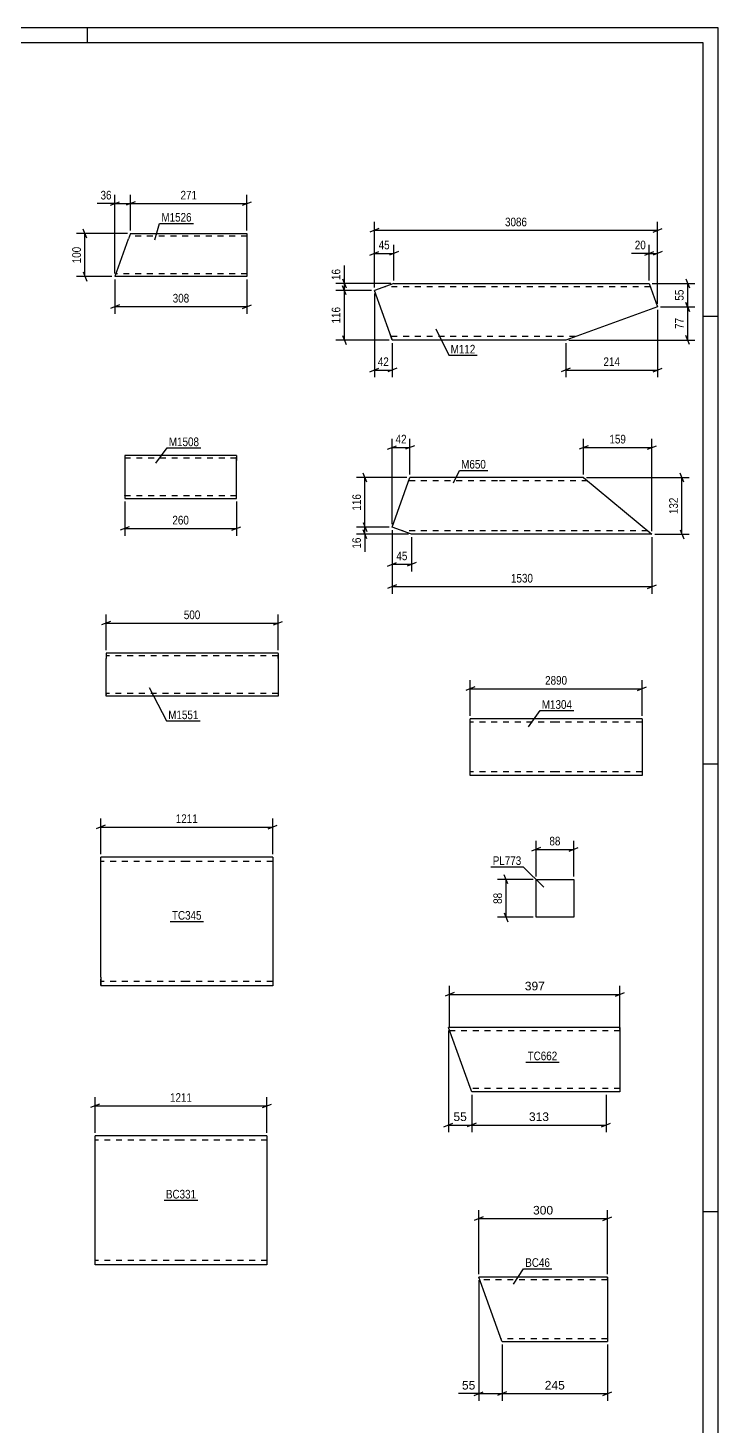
# Model space of a CAD drawing. Header units: millimetres. Extents: x 0 to 1189, y 0 to 841.
# Drawn here: x 959.2 to 1189, y 375.7 to 841 of the extents above; entities that cross this region are included whole.
import ezdxf

# ---------------------------------------------------------------- set-up
doc = ezdxf.new("R2010")
doc.units = ezdxf.units.MM
doc.linetypes.add('DXK_LINE_DOT2', pattern=[3.9198, 1.9599, -1.9599])
doc.styles.add('Arial', font='ARIAL.TTF', dxfattribs={"height": 0.2})
doc.styles.add('Arial Narrow', font='ARIALN.TTF', dxfattribs={"height": 0.2})

# ---------------------------------------------------------------- blocks, each defined once
blk = doc.blocks.new('Unknown-284935191-1134')
at = {"color": 5, "linetype": 'Continuous'}
for p, q in [((1189, 841), (0, 841)), ((979, 836), (979, 841)), ((1189, 0), (1189, 841)), ((1184, 836), (5, 836)), ((1184, 5), (1184, 836)), ((1189, 745), (1184, 745)), ((1189, 596), (1184, 596)), ((1189, 447), (1184, 447))]:
    blk.add_line(p, q, dxfattribs=at)
blk = doc.blocks.new('Part-284935191-18342 - 18341')
at = {"color": 2, "linetype": 'Continuous'}
for p, q in [((1156.34, 508.33), (1099.19, 508.33)), ((1106.48, 488.31), (1099.19, 508.33)), ((1156.34, 508.33), (1156.34, 486.9)), ((1106.99, 486.9), (1106.48, 488.31)), ((1156.34, 486.9), (1106.99, 486.9))]:
    blk.add_line(p, q, dxfattribs=at)
at = {"color": 7, "linetype": 'DXK_LINE_DOT2'}
for p, q in [((1156.34, 507.66), (1156.34, 508.33)), ((1156.34, 507.19), (1099.61, 507.19)), ((1156.34, 488.04), (1106.58, 488.04))]:
    blk.add_line(p, q, dxfattribs=at)
blk = doc.blocks.new('Part-284935191-18413 - 18412')
at = {"color": 2, "linetype": 'Continuous'}
for p, q in [((1117.04, 403.95), (1109.28, 425.25)), ((1152.14, 425.25), (1109.28, 425.25)), ((1152.14, 425.25), (1152.14, 425.12)), ((1152.14, 425.12), (1152.14, 403.82)), ((1117.08, 403.82), (1117.04, 403.95)), ((1117.08, 403.82), (1152.14, 403.82))]:
    blk.add_line(p, q, dxfattribs=at)
at = {"color": 7, "linetype": 'DXK_LINE_DOT2'}
for p, q in [((1152.14, 424.39), (1109.6, 424.39)), ((1152.14, 424.75), (1152.14, 425.25)), ((1152.14, 404.68), (1116.77, 404.68))]:
    blk.add_line(p, q, dxfattribs=at)
blk = doc.blocks.new('Part-284935191-15373 - 15372')
at = {"color": 2, "linetype": 'Continuous'}
for p, q in [((1012.01, 565.05), (983.43, 565.05)), ((983.43, 525.05), (983.43, 565.05)), ((1040.68, 565.05), (1012.11, 565.05)), ((1040.68, 565.05), (1040.68, 522.19)), ((983.43, 525.05), (983.43, 522.19)), ((1012.01, 522.19), (983.43, 522.19)), ((1040.68, 522.19), (1012.11, 522.19))]:
    blk.add_line(p, q, dxfattribs=at)
at = {"color": 7, "linetype": 'DXK_LINE_DOT2'}
for p, q in [((1012.01, 563.62), (983.43, 563.62)), ((1040.68, 563.62), (1012.11, 563.62)), ((983.43, 522.41), (983.43, 525.05)), ((983.43, 523.62), (983.43, 523.73)), ((1012.01, 523.62), (983.43, 523.62)), ((1040.68, 523.62), (1012.11, 523.62)), ((1040.68, 523.62), (1040.68, 523.73))]:
    blk.add_line(p, q, dxfattribs=at)
blk = doc.blocks.new('Part-284935191-15380 - 15379')
at = {"color": 2, "linetype": 'Continuous'}
for p, q in [((1010.08, 472.25), (981.51, 472.25)), ((981.51, 432.25), (981.51, 472.25)), ((1038.75, 472.25), (1010.18, 472.25)), ((1038.75, 472.25), (1038.75, 429.39)), ((981.51, 429.39), (981.51, 432.25)), ((1010.08, 429.39), (981.51, 429.39)), ((1038.75, 429.39), (1010.18, 429.39))]:
    blk.add_line(p, q, dxfattribs=at)
at = {"color": 7, "linetype": 'DXK_LINE_DOT2'}
for p, q in [((1010.08, 470.82), (981.51, 470.82)), ((1038.75, 470.82), (1010.18, 470.82)), ((981.51, 429.61), (981.51, 432.25)), ((981.51, 430.82), (981.51, 430.93)), ((1010.08, 430.82), (981.51, 430.82)), ((1038.75, 430.82), (1010.18, 430.82)), ((1038.75, 430.82), (1038.75, 430.93))]:
    blk.add_line(p, q, dxfattribs=at)
blk = doc.blocks.new('Part-284935191-15387 - 15386')
at = {"color": 2, "linetype": 'Continuous'}
for p, q in [((1081.03, 755.99), (1074.54, 753.65)), ((1081.03, 755.99), (1109.61, 755.99)), ((1109.71, 755.99), (1166.06, 755.99)), ((1166.06, 755.99), (1168.88, 748.17)), ((1079.67, 739.42), (1074.54, 753.65)), ((1168.88, 748.17), (1138.28, 737.14)), ((1080.5, 737.14), (1079.67, 739.42)), ((1109.61, 737.14), (1080.5, 737.14)), ((1138.28, 737.14), (1109.71, 737.14))]:
    blk.add_line(p, q, dxfattribs=at)
at = {"color": 7, "linetype": 'DXK_LINE_DOT2'}
for p, q in [((1109.61, 754.85), (1077.86, 754.85)), ((1166.47, 754.85), (1109.71, 754.85)), ((1080.43, 737.31), (1079.67, 739.42)), ((1109.61, 738.28), (1080.08, 738.28)), ((1141.45, 738.28), (1109.71, 738.28))]:
    blk.add_line(p, q, dxfattribs=at)
blk = doc.blocks.new('Part-284935191-15394 - 15393')
at = {"color": 2, "linetype": 'Continuous'}
for p, q in [((1080.45, 674.86), (1086.4, 691.37)), ((1115.52, 691.37), (1086.4, 691.37)), ((1144.19, 691.37), (1115.62, 691.37)), ((1144.19, 691.37), (1166.95, 672.51)), ((1086.95, 672.51), (1080.45, 674.86)), ((1115.52, 672.51), (1086.95, 672.51)), ((1166.95, 672.51), (1115.62, 672.51))]:
    blk.add_line(p, q, dxfattribs=at)
at = {"color": 7, "linetype": 'DXK_LINE_DOT2'}
for p, q in [((1115.52, 690.23), (1085.99, 690.23)), ((1145.57, 690.23), (1115.62, 690.23)), ((1115.52, 673.66), (1083.78, 673.66)), ((1165.57, 673.66), (1115.62, 673.66)), ((1165.16, 673.99), (1165.24, 673.93)), ((1165.46, 673.74), (1165.57, 673.66))]:
    blk.add_line(p, q, dxfattribs=at)
blk = doc.blocks.new('Part-284935191-15401 - 15400')
at = {"color": 2, "linetype": 'Continuous'}
for p, q in [((1135.02, 611.09), (1106.45, 611.09)), ((1106.45, 594.52), (1106.45, 611.09)), ((1163.69, 611.09), (1135.12, 611.09)), ((1163.69, 611.09), (1163.69, 592.23)), ((1106.45, 592.23), (1106.45, 594.52)), ((1135.02, 592.23), (1106.45, 592.23)), ((1163.69, 592.23), (1135.12, 592.23))]:
    blk.add_line(p, q, dxfattribs=at)
at = {"color": 7, "linetype": 'DXK_LINE_DOT2'}
for p, q in [((1135.02, 609.95), (1106.45, 609.95)), ((1163.69, 609.95), (1135.12, 609.95)), ((1106.45, 592.41), (1106.45, 594.52)), ((1106.45, 593.37), (1106.45, 593.46)), ((1135.02, 593.37), (1106.45, 593.37)), ((1163.69, 593.37), (1135.12, 593.37)), ((1163.69, 593.37), (1163.69, 593.46))]:
    blk.add_line(p, q, dxfattribs=at)
blk = doc.blocks.new('Part-284935191-15593 - 15592')
at = {"color": 2, "linetype": 'Continuous'}
for p, q in [((1128.39, 545.02), (1128.39, 557.59)), ((1128.39, 557.59), (1140.96, 557.59)), ((1140.96, 557.59), (1140.96, 545.02)), ((1140.96, 545.02), (1128.39, 545.02))]:
    blk.add_line(p, q, dxfattribs=at)
blk = doc.blocks.new('Part-284935191-15608 - 15607')
at = {"color": 2, "linetype": 'Continuous'}
for p, q in [((993.33, 772.57), (992.7, 770.85)), ((993.33, 772.57), (1032.11, 772.57)), ((1032.11, 772.57), (1032.11, 758.28)), ((988.17, 758.41), (992.7, 770.85)), ((988.13, 758.28), (988.17, 758.41)), ((1032.11, 758.28), (988.13, 758.28))]:
    blk.add_line(p, q, dxfattribs=at)
at = {"color": 7, "linetype": 'DXK_LINE_DOT2'}
for p, q in [((1032.11, 772.44), (1032.11, 772.57)), ((1032.11, 771.71), (993.01, 771.71)), ((988.44, 759.14), (988.46, 759.2)), ((1032.11, 759.14), (988.44, 759.14)), ((1032.11, 759.14), (1032.11, 759.2))]:
    blk.add_line(p, q, dxfattribs=at)
blk = doc.blocks.new('Part-284935191-15616 - 15615')
at = {"color": 2, "linetype": 'Continuous'}
for p, q in [((1028.6, 698.7), (991.42, 698.7)), ((991.42, 698.7), (991.42, 684.55)), ((1028.6, 698.7), (1028.6, 698.57)), ((1028.6, 698.57), (1028.6, 696.99)), ((1028.6, 686.13), (1028.6, 696.99)), ((991.42, 684.55), (991.42, 684.41)), ((991.42, 684.41), (1028.6, 684.41)), ((1028.6, 684.41), (1028.6, 686.13))]:
    blk.add_line(p, q, dxfattribs=at)
at = {"color": 7, "linetype": 'DXK_LINE_DOT2'}
for p, q in [((1028.6, 696.99), (1028.6, 698.2)), ((1028.6, 697.84), (991.42, 697.84)), ((991.42, 685.27), (991.42, 685.34)), ((1028.6, 685.27), (991.42, 685.27)), ((1028.6, 685.34), (1028.6, 685.8)), ((1028.6, 685.27), (1028.6, 685.34))]:
    blk.add_line(p, q, dxfattribs=at)
blk = doc.blocks.new('Part-284935191-15623 - 15622')
at = {"color": 2, "linetype": 'Continuous'}
for p, q in [((985.2, 632.9), (985.2, 631.18)), ((1013.77, 632.9), (985.2, 632.9)), ((1042.44, 632.9), (1013.87, 632.9)), ((1042.44, 632.77), (1042.44, 632.9)), ((985.2, 619.67), (985.2, 631.18)), ((1042.44, 632.77), (1042.44, 631.18)), ((1042.44, 631.18), (1042.44, 618.61)), ((985.2, 618.74), (985.2, 619.67)), ((985.2, 618.61), (985.2, 618.74)), ((1013.77, 618.61), (985.2, 618.61)), ((1042.44, 618.61), (1013.87, 618.61))]:
    blk.add_line(p, q, dxfattribs=at)
at = {"color": 7, "linetype": 'DXK_LINE_DOT2'}
for p, q in [((1013.77, 632.04), (985.2, 632.04)), ((1042.44, 632.04), (1013.87, 632.04)), ((1042.44, 631.18), (1042.44, 632.4)), ((985.2, 619.67), (985.2, 619.11)), ((985.2, 619.47), (985.2, 619.53)), ((1013.77, 619.47), (985.2, 619.47)), ((1042.44, 619.47), (1013.87, 619.47)), ((1042.44, 619.47), (1042.44, 619.53))]:
    blk.add_line(p, q, dxfattribs=at)
blk = doc.blocks.new('StraightDimension-284935191-18355 - 18341')
at = {"color": 7, "linetype": 'Continuous'}
for p, q in [((1106.99, 485.9), (1106.99, 473.45)), ((1151.72, 485.9), (1151.72, 473.45)), ((1108.49, 476.45), (1105.49, 475.25)), ((1106.99, 475.85), (1151.72, 475.85)), ((1150.22, 475.25), (1153.22, 476.45))]:
    blk.add_line(p, q, dxfattribs=at)
at = {"color": 0}
blk.add_wipeout([(1133.29, 476.6), (1133.29, 480.8), (1125.42, 480.8), (1125.42, 476.6)], dxfattribs=at)
at = {"color": 3, "style": 'Arial'}
blk.add_text('313', height=2.865, dxfattribs=at).set_placement((1126.02, 477.2))
blk = doc.blocks.new('StraightDimension-284935191-18383 - 18341')
at = {"color": 7, "linetype": 'Continuous'}
for p, q in [((1099.61, 508.19), (1099.61, 522.2)), ((1156.34, 508.19), (1156.34, 522.2)), ((1101.11, 519.95), (1098.11, 518.75)), ((1099.61, 519.35), (1156.34, 519.35)), ((1154.84, 518.75), (1157.84, 519.95))]:
    blk.add_line(p, q, dxfattribs=at)
at = {"color": 0}
blk.add_wipeout([(1131.91, 520.1), (1131.91, 524.3), (1124.04, 524.3), (1124.04, 520.1)], dxfattribs=at)
at = {"color": 3, "style": 'Arial'}
blk.add_text('397', height=2.865, dxfattribs=at).set_placement((1124.64, 520.7))
blk = doc.blocks.new('StraightDimension-284935191-18356 - 18341')
at = {"color": 7, "linetype": 'Continuous'}
for p, q in [((1099.19, 507.33), (1099.19, 473.45)), ((1106.99, 485.9), (1106.99, 473.45)), ((1097.69, 475.25), (1100.69, 476.45)), ((1099.19, 475.85), (1106.99, 475.85)), ((1108.49, 476.45), (1105.49, 475.25))]:
    blk.add_line(p, q, dxfattribs=at)
at = {"color": 0}
blk.add_wipeout([(1105.92, 476.6), (1105.92, 480.8), (1100.27, 480.8), (1100.27, 476.6)], dxfattribs=at)
at = {"color": 3, "style": 'Arial'}
blk.add_text('55', height=2.865, dxfattribs=at).set_placement((1100.87, 477.2))
blk = doc.blocks.new('StraightDimension-284935191-18435 - 18412')
at = {"color": 7, "linetype": 'Continuous'}
for p, q in [((1117.08, 402.82), (1117.08, 384.09)), ((1152.14, 402.82), (1152.14, 384.09)), ((1118.58, 387.09), (1115.58, 385.89)), ((1117.08, 386.49), (1152.14, 386.49)), ((1150.64, 385.89), (1153.64, 387.09))]:
    blk.add_line(p, q, dxfattribs=at)
at = {"color": 0}
blk.add_wipeout([(1138.55, 387.24), (1138.55, 391.44), (1130.68, 391.44), (1130.68, 387.24)], dxfattribs=at)
at = {"color": 3, "style": 'Arial'}
blk.add_text('245', height=2.865, dxfattribs=at).set_placement((1131.28, 387.84))
blk = doc.blocks.new('StraightDimension-284935191-18424 - 18412')
at = {"color": 7, "linetype": 'Continuous'}
for p, q in [((1109.28, 426.25), (1109.28, 447.58)), ((1152.14, 426.25), (1152.14, 447.58)), ((1110.78, 445.33), (1107.78, 444.13)), ((1109.28, 444.73), (1152.14, 444.73)), ((1150.64, 444.13), (1153.64, 445.33))]:
    blk.add_line(p, q, dxfattribs=at)
at = {"color": 0}
blk.add_wipeout([(1134.65, 445.48), (1134.65, 449.68), (1126.78, 449.68), (1126.78, 445.48)], dxfattribs=at)
at = {"color": 3, "style": 'Arial'}
blk.add_text('300', height=2.865, dxfattribs=at).set_placement((1127.38, 446.08))
blk = doc.blocks.new('StraightDimension-284935191-18436 - 18412')
at = {"color": 7, "linetype": 'Continuous'}
for p, q in [((1109.28, 424.25), (1109.28, 384.09)), ((1117.08, 402.82), (1117.08, 384.09)), ((1107.78, 385.89), (1110.78, 387.09)), ((1109.28, 386.49), (1117.08, 386.49)), ((1118.58, 387.09), (1115.58, 385.89))]:
    blk.add_line(p, q, dxfattribs=at)
at = {"color": 0}
blk.add_wipeout([(1108.76, 387.24), (1108.76, 391.44), (1103.11, 391.44), (1103.11, 387.24)], dxfattribs=at)
at = {"color": 7, "linetype": 'Continuous'}
blk.add_line((1109.28, 386.49), (1102.59, 386.49), dxfattribs=at)
blk.add_line((1109.28, 386.49), (1102.59, 386.49), dxfattribs=at)
at = {"color": 3, "style": 'Arial'}
blk.add_text('55', height=2.865, dxfattribs=at).set_placement((1103.71, 387.84))
blk = doc.blocks.new('StraightDimension-284935191-15703 - 15372')
at = {"color": 7, "linetype": 'Continuous'}
for p, q in [((983.43, 566.05), (983.43, 577.9)), ((1040.68, 566.05), (1040.68, 577.9)), ((984.93, 575.65), (981.93, 574.45)), ((983.43, 575.05), (1040.68, 575.05)), ((1039.18, 574.45), (1042.18, 575.65))]:
    blk.add_line(p, q, dxfattribs=at)
at = {"color": 0}
blk.add_wipeout([(1016.31, 575.8), (1016.31, 580), (1007.8, 580), (1007.8, 575.8)], dxfattribs=at)
at = {"color": 3, "style": 'Arial Narrow'}
blk.add_text('1211', height=2.863, dxfattribs=at).set_placement((1008.4, 576.4))
blk = doc.blocks.new('StraightDimension-284935191-15707 - 15379')
at = {"color": 7, "linetype": 'Continuous'}
for p, q in [((981.51, 473.25), (981.51, 485.1)), ((1038.75, 473.25), (1038.75, 485.1)), ((983.01, 482.85), (980.01, 481.65)), ((981.51, 482.25), (1038.75, 482.25)), ((1037.25, 481.65), (1040.25, 482.85))]:
    blk.add_line(p, q, dxfattribs=at)
at = {"color": 0}
blk.add_wipeout([(1014.39, 483), (1014.39, 487.2), (1005.88, 487.2), (1005.88, 483)], dxfattribs=at)
at = {"color": 3, "style": 'Arial Narrow'}
blk.add_text('1211', height=2.863, dxfattribs=at).set_placement((1006.48, 483.6))
blk = doc.blocks.new('StraightDimension-284935191-15736 - 15386')
at = {"color": 7, "linetype": 'Continuous'}
for p, q in [((1178.28, 749.67), (1179.48, 746.67)), ((1169.88, 748.17), (1181.28, 748.17)), ((1178.88, 737.14), (1178.88, 748.17)), ((1139.28, 737.14), (1181.28, 737.14)), ((1179.48, 735.64), (1178.28, 738.64))]:
    blk.add_line(p, q, dxfattribs=at)
at = {"color": 0}
blk.add_wipeout([(1178.13, 745.08), (1173.93, 745.08), (1173.93, 740.22), (1178.13, 740.22)], dxfattribs=at)
at = {"color": 3, "style": 'Arial Narrow'}
blk.add_text('77', height=2.863, rotation=90.0002, dxfattribs=at).set_placement((1177.53, 740.82))
blk = doc.blocks.new('StraightDimension-284935191-15735 - 15386')
at = {"color": 7, "linetype": 'Continuous'}
for p, q in [((1167.06, 755.99), (1181.28, 755.99)), ((1178.28, 757.49), (1179.48, 754.49)), ((1178.88, 748.17), (1178.88, 755.99)), ((1179.48, 746.67), (1178.28, 749.67)), ((1169.88, 748.17), (1181.28, 748.17))]:
    blk.add_line(p, q, dxfattribs=at)
at = {"color": 0}
blk.add_wipeout([(1178.13, 754.51), (1173.93, 754.51), (1173.93, 749.65), (1178.13, 749.65)], dxfattribs=at)
at = {"color": 3, "style": 'Arial Narrow'}
blk.add_text('55', height=2.863, rotation=90.0002, dxfattribs=at).set_placement((1177.53, 750.25))
blk = doc.blocks.new('StraightDimension-284935191-15719 - 15386')
at = {"color": 7, "linetype": 'Continuous'}
for p, q in [((1166.06, 756.99), (1166.06, 768.84)), ((1168.88, 749.17), (1168.88, 768.84)), ((1164.56, 765.39), (1167.56, 766.59)), ((1166.06, 765.99), (1168.88, 765.99)), ((1170.38, 766.59), (1167.38, 765.39))]:
    blk.add_line(p, q, dxfattribs=at)
at = {"color": 0}
blk.add_wipeout([(1165.53, 766.74), (1165.53, 770.94), (1160.68, 770.94), (1160.68, 766.74)], dxfattribs=at)
at = {"color": 7, "linetype": 'Continuous'}
blk.add_line((1166.06, 765.99), (1160.15, 765.99), dxfattribs=at)
blk.add_line((1166.06, 765.99), (1160.15, 765.99), dxfattribs=at)
at = {"color": 3, "style": 'Arial Narrow'}
blk.add_text('20', height=2.863, dxfattribs=at).set_placement((1161.28, 767.34))
blk = doc.blocks.new('StraightDimension-284935191-15711 - 15386')
at = {"color": 7, "linetype": 'Continuous'}
for p, q in [((1168.88, 747.17), (1168.88, 724.74)), ((1138.28, 736.14), (1138.28, 724.74)), ((1139.78, 727.74), (1136.78, 726.54)), ((1138.28, 727.14), (1168.88, 727.14)), ((1167.38, 726.54), (1170.38, 727.74))]:
    blk.add_line(p, q, dxfattribs=at)
at = {"color": 0}
blk.add_wipeout([(1156.92, 727.89), (1156.92, 732.09), (1150.24, 732.09), (1150.24, 727.89)], dxfattribs=at)
at = {"color": 3, "style": 'Arial Narrow'}
blk.add_text('214', height=2.863, dxfattribs=at).set_placement((1150.84, 728.49))
blk = doc.blocks.new('StraightDimension-284935191-15723 - 15386')
at = {"color": 7, "linetype": 'Continuous'}
for p, q in [((1074.54, 754.65), (1074.54, 768.84)), ((1081.03, 756.99), (1081.03, 768.84)), ((1073.04, 765.39), (1076.04, 766.59)), ((1074.54, 765.99), (1081.03, 765.99)), ((1082.53, 766.59), (1079.53, 765.39))]:
    blk.add_line(p, q, dxfattribs=at)
at = {"color": 0}
blk.add_wipeout([(1080.22, 766.74), (1080.22, 770.94), (1075.36, 770.94), (1075.36, 766.74)], dxfattribs=at)
at = {"color": 3, "style": 'Arial Narrow'}
blk.add_text('45', height=2.863, dxfattribs=at).set_placement((1075.96, 767.34))
blk = doc.blocks.new('StraightDimension-284935191-15715 - 15386')
at = {"color": 7, "linetype": 'Continuous'}
for p, q in [((1074.54, 752.65), (1074.54, 724.74)), ((1080.5, 736.14), (1080.5, 724.74)), ((1073.04, 726.54), (1076.04, 727.74)), ((1074.54, 727.14), (1080.5, 727.14)), ((1082, 727.74), (1079, 726.54))]:
    blk.add_line(p, q, dxfattribs=at)
at = {"color": 0}
blk.add_wipeout([(1079.95, 727.89), (1079.95, 732.09), (1075.09, 732.09), (1075.09, 727.89)], dxfattribs=at)
at = {"color": 3, "style": 'Arial Narrow'}
blk.add_text('42', height=2.863, dxfattribs=at).set_placement((1075.69, 728.49))
blk = doc.blocks.new('StraightDimension-284935191-15743 - 15386')
at = {"color": 7, "linetype": 'Continuous'}
for p, q in [((1076.04, 774.25), (1073.04, 773.05)), ((1074.54, 754.65), (1074.54, 776.5)), ((1074.54, 773.65), (1168.88, 773.65)), ((1167.38, 773.05), (1170.38, 774.25)), ((1168.88, 749.17), (1168.88, 776.5))]:
    blk.add_line(p, q, dxfattribs=at)
at = {"color": 0}
blk.add_wipeout([(1125.97, 774.4), (1125.97, 778.6), (1117.45, 778.6), (1117.45, 774.4)], dxfattribs=at)
at = {"color": 3, "style": 'Arial Narrow'}
blk.add_text('3086', height=2.863, dxfattribs=at).set_placement((1118.05, 775))
blk = doc.blocks.new('StraightDimension-284935191-18211 - 15386')
at = {"color": 7, "linetype": 'Continuous'}
for p, q in [((1080.03, 755.99), (1061.69, 755.99)), ((1063.94, 757.49), (1065.14, 754.49)), ((1065.14, 752.15), (1063.94, 755.15)), ((1064.54, 753.65), (1064.54, 755.99)), ((1073.54, 753.65), (1061.69, 753.65))]:
    blk.add_line(p, q, dxfattribs=at)
at = {"color": 0}
blk.add_wipeout([(1063.79, 761.37), (1059.59, 761.37), (1059.59, 756.52), (1063.79, 756.52)], dxfattribs=at)
at = {"color": 7, "linetype": 'Continuous'}
blk.add_line((1064.54, 755.99), (1064.54, 761.9), dxfattribs=at)
blk.add_line((1064.54, 755.99), (1064.54, 761.9), dxfattribs=at)
at = {"color": 3, "style": 'Arial Narrow'}
blk.add_text('16', height=2.863, rotation=90.0002, dxfattribs=at).set_placement((1063.19, 757.12))
blk = doc.blocks.new('StraightDimension-284935191-18212 - 15386')
at = {"color": 7, "linetype": 'Continuous'}
for p, q in [((1065.14, 752.15), (1063.94, 755.15)), ((1073.54, 753.65), (1061.69, 753.65)), ((1064.54, 737.14), (1064.54, 753.65)), ((1079.5, 737.14), (1061.69, 737.14)), ((1063.94, 738.64), (1065.14, 735.64))]:
    blk.add_line(p, q, dxfattribs=at)
at = {"color": 0}
blk.add_wipeout([(1063.79, 748.74), (1059.59, 748.74), (1059.59, 742.05), (1063.79, 742.05)], dxfattribs=at)
at = {"color": 3, "style": 'Arial Narrow'}
blk.add_text('116', height=2.863, rotation=90.0002, dxfattribs=at).set_placement((1063.19, 742.65))
blk = doc.blocks.new('StraightDimension-284935191-15755 - 15393')
at = {"color": 7, "linetype": 'Continuous'}
for p, q in [((1080.45, 673.86), (1080.45, 660.11)), ((1086.95, 671.51), (1086.95, 660.11)), ((1078.95, 661.91), (1081.95, 663.11)), ((1080.45, 662.51), (1086.95, 662.51)), ((1088.45, 663.11), (1085.45, 661.91))]:
    blk.add_line(p, q, dxfattribs=at)
at = {"color": 0}
blk.add_wipeout([(1086.13, 663.26), (1086.13, 667.46), (1081.27, 667.46), (1081.27, 663.26)], dxfattribs=at)
at = {"color": 3, "style": 'Arial Narrow'}
blk.add_text('45', height=2.863, dxfattribs=at).set_placement((1081.87, 663.86))
blk = doc.blocks.new('StraightDimension-284935191-15747 - 15393')
at = {"color": 7, "linetype": 'Continuous'}
for p, q in [((1144.19, 692.37), (1144.19, 704.22)), ((1166.95, 673.51), (1166.95, 704.22)), ((1145.69, 701.97), (1142.69, 700.77)), ((1144.19, 701.37), (1166.95, 701.37)), ((1165.45, 700.77), (1168.45, 701.97))]:
    blk.add_line(p, q, dxfattribs=at)
at = {"color": 0}
blk.add_wipeout([(1158.91, 702.12), (1158.91, 706.32), (1152.22, 706.32), (1152.22, 702.12)], dxfattribs=at)
at = {"color": 3, "style": 'Arial Narrow'}
blk.add_text('159', height=2.863, dxfattribs=at).set_placement((1152.82, 702.72))
blk = doc.blocks.new('StraightDimension-284935191-15751 - 15393')
at = {"color": 7, "linetype": 'Continuous'}
for p, q in [((1080.45, 675.86), (1080.45, 704.22)), ((1086.4, 692.37), (1086.4, 704.22)), ((1078.95, 700.77), (1081.95, 701.97)), ((1080.45, 701.37), (1086.4, 701.37)), ((1087.9, 701.97), (1084.9, 700.77))]:
    blk.add_line(p, q, dxfattribs=at)
at = {"color": 0}
blk.add_wipeout([(1085.85, 702.12), (1085.85, 706.32), (1081, 706.32), (1081, 702.12)], dxfattribs=at)
at = {"color": 3, "style": 'Arial Narrow'}
blk.add_text('42', height=2.863, dxfattribs=at).set_placement((1081.6, 702.72))
blk = doc.blocks.new('StraightDimension-284935191-18289 - 15393')
at = {"color": 7, "linetype": 'Continuous'}
for p, q in [((1085.4, 691.37), (1068.55, 691.37)), ((1072, 689.87), (1070.8, 692.87)), ((1071.4, 674.86), (1071.4, 691.37)), ((1079.45, 674.86), (1068.55, 674.86)), ((1070.8, 676.36), (1072, 673.36))]:
    blk.add_line(p, q, dxfattribs=at)
at = {"color": 0}
blk.add_wipeout([(1070.65, 686.46), (1066.45, 686.46), (1066.45, 679.77), (1070.65, 679.77)], dxfattribs=at)
at = {"color": 3, "style": 'Arial Narrow'}
blk.add_text('116', height=2.863, rotation=90.0002, dxfattribs=at).set_placement((1070.05, 680.37))
blk = doc.blocks.new('StraightDimension-284935191-15767 - 15393')
at = {"color": 7, "linetype": 'Continuous'}
for p, q in [((1145.19, 691.37), (1179.35, 691.37)), ((1177.55, 689.87), (1176.35, 692.87)), ((1176.95, 672.51), (1176.95, 691.37)), ((1167.95, 672.51), (1179.35, 672.51)), ((1176.35, 674.01), (1177.55, 671.01))]:
    blk.add_line(p, q, dxfattribs=at)
at = {"color": 0}
blk.add_wipeout([(1176.2, 685.28), (1172, 685.28), (1172, 678.6), (1176.2, 678.6)], dxfattribs=at)
at = {"color": 3, "style": 'Arial Narrow'}
blk.add_text('132', height=2.863, rotation=90.0002, dxfattribs=at).set_placement((1175.6, 679.2))
blk = doc.blocks.new('StraightDimension-284935191-15773 - 15393')
at = {"color": 7, "linetype": 'Continuous'}
for p, q in [((1080.45, 673.86), (1080.45, 652.68)), ((1166.95, 671.51), (1166.95, 652.68)), ((1081.95, 655.68), (1078.95, 654.48)), ((1080.45, 655.08), (1166.95, 655.08)), ((1165.45, 654.48), (1168.45, 655.68))]:
    blk.add_line(p, q, dxfattribs=at)
at = {"color": 0}
blk.add_wipeout([(1127.95, 655.83), (1127.95, 660.03), (1119.44, 660.03), (1119.44, 655.83)], dxfattribs=at)
at = {"color": 3, "style": 'Arial Narrow'}
blk.add_text('1530', height=2.863, dxfattribs=at).set_placement((1120.04, 656.43))
blk = doc.blocks.new('StraightDimension-284935191-18290 - 15393')
at = {"color": 7, "linetype": 'Continuous'}
for p, q in [((1079.45, 674.86), (1068.55, 674.86)), ((1070.8, 676.36), (1072, 673.36)), ((1071.4, 672.51), (1071.4, 674.86)), ((1085.95, 672.51), (1068.55, 672.51)), ((1072, 671.01), (1070.8, 674.01))]:
    blk.add_line(p, q, dxfattribs=at)
at = {"color": 0}
blk.add_wipeout([(1070.65, 671.99), (1066.45, 671.99), (1066.45, 667.13), (1070.65, 667.13)], dxfattribs=at)
at = {"color": 7, "linetype": 'Continuous'}
blk.add_line((1071.4, 672.51), (1071.4, 666.61), dxfattribs=at)
blk.add_line((1071.4, 672.51), (1071.4, 666.61), dxfattribs=at)
at = {"color": 3, "style": 'Arial Narrow'}
blk.add_text('16', height=2.863, rotation=90.0002, dxfattribs=at).set_placement((1070.05, 667.73))
blk = doc.blocks.new('StraightDimension-284935191-15777 - 15400')
at = {"color": 7, "linetype": 'Continuous'}
for p, q in [((1106.45, 612.09), (1106.45, 623.94)), ((1163.69, 612.09), (1163.69, 623.94)), ((1107.95, 621.69), (1104.95, 620.49)), ((1106.45, 621.09), (1163.69, 621.09)), ((1162.19, 620.49), (1165.19, 621.69))]:
    blk.add_line(p, q, dxfattribs=at)
at = {"color": 0}
blk.add_wipeout([(1139.33, 621.84), (1139.33, 626.04), (1130.81, 626.04), (1130.81, 621.84)], dxfattribs=at)
at = {"color": 3, "style": 'Arial Narrow'}
blk.add_text('2890', height=2.863, dxfattribs=at).set_placement((1131.41, 622.44))
blk = doc.blocks.new('StraightDimension-284935191-16249 - 15592')
at = {"color": 7, "linetype": 'Continuous'}
for p, q in [((1118.99, 556.09), (1117.79, 559.09)), ((1127.39, 557.59), (1115.54, 557.59)), ((1118.39, 545.02), (1118.39, 557.59)), ((1127.39, 545.02), (1115.54, 545.02)), ((1117.79, 546.52), (1118.99, 543.52))]:
    blk.add_line(p, q, dxfattribs=at)
at = {"color": 0}
blk.add_wipeout([(1117.64, 553.73), (1113.44, 553.73), (1113.44, 548.88), (1117.64, 548.88)], dxfattribs=at)
at = {"color": 3, "style": 'Arial Narrow'}
blk.add_text('88', height=2.863, rotation=90.0002, dxfattribs=at).set_placement((1117.04, 549.48))
blk = doc.blocks.new('StraightDimension-284935191-16253 - 15592')
at = {"color": 7, "linetype": 'Continuous'}
for p, q in [((1129.89, 568.19), (1126.89, 566.99)), ((1128.39, 558.59), (1128.39, 570.44)), ((1139.46, 566.99), (1142.46, 568.19)), ((1140.96, 558.59), (1140.96, 570.44)), ((1128.39, 567.59), (1140.96, 567.59))]:
    blk.add_line(p, q, dxfattribs=at)
at = {"color": 0}
blk.add_wipeout([(1137.1, 568.34), (1137.1, 572.54), (1132.24, 572.54), (1132.24, 568.34)], dxfattribs=at)
at = {"color": 3, "style": 'Arial Narrow'}
blk.add_text('88', height=2.863, dxfattribs=at).set_placement((1132.84, 568.94))
blk = doc.blocks.new('StraightDimension-284935191-16281 - 15607')
at = {"color": 7, "linetype": 'Continuous'}
for p, q in [((988.13, 757.28), (988.13, 745.88)), ((1032.11, 757.28), (1032.11, 745.88)), ((989.63, 748.88), (986.63, 747.68)), ((988.13, 748.28), (1032.11, 748.28)), ((1030.61, 747.68), (1033.61, 748.88))]:
    blk.add_line(p, q, dxfattribs=at)
at = {"color": 0}
blk.add_wipeout([(1013.46, 749.03), (1013.46, 753.23), (1006.78, 753.23), (1006.78, 749.03)], dxfattribs=at)
at = {"color": 3, "style": 'Arial Narrow'}
blk.add_text('308', height=2.863, dxfattribs=at).set_placement((1007.38, 749.63))
blk = doc.blocks.new('StraightDimension-284935191-19215 - 15607')
at = {"color": 7, "linetype": 'Continuous'}
for p, q in [((986.63, 781.97), (989.63, 783.17)), ((988.13, 759.28), (988.13, 785.42)), ((988.13, 782.57), (993.33, 782.57)), ((994.83, 783.17), (991.83, 781.97)), ((993.33, 773.57), (993.33, 785.42))]:
    blk.add_line(p, q, dxfattribs=at)
at = {"color": 0}
blk.add_wipeout([(987.6, 783.32), (987.6, 787.52), (982.74, 787.52), (982.74, 783.32)], dxfattribs=at)
at = {"color": 7, "linetype": 'Continuous'}
blk.add_line((988.13, 782.57), (982.22, 782.57), dxfattribs=at)
blk.add_line((988.13, 782.57), (982.22, 782.57), dxfattribs=at)
at = {"color": 3, "style": 'Arial Narrow'}
blk.add_text('36', height=2.863, dxfattribs=at).set_placement((983.34, 783.92))
blk = doc.blocks.new('StraightDimension-284935191-16275 - 15607')
at = {"color": 7, "linetype": 'Continuous'}
for p, q in [((992.33, 772.57), (975.28, 772.57)), ((978.73, 771.07), (977.53, 774.07)), ((978.13, 758.28), (978.13, 772.57)), ((977.53, 759.78), (978.73, 756.78)), ((987.13, 758.28), (975.28, 758.28))]:
    blk.add_line(p, q, dxfattribs=at)
at = {"color": 0}
blk.add_wipeout([(977.38, 768.76), (973.18, 768.76), (973.18, 762.08), (977.38, 762.08)], dxfattribs=at)
at = {"color": 3, "style": 'Arial Narrow'}
blk.add_text('100', height=2.863, rotation=90.0002, dxfattribs=at).set_placement((976.78, 762.68))
blk = doc.blocks.new('StraightDimension-284935191-19214 - 15607')
at = {"color": 7, "linetype": 'Continuous'}
for p, q in [((994.83, 783.17), (991.83, 781.97)), ((993.33, 773.57), (993.33, 785.42)), ((993.33, 782.57), (1032.11, 782.57)), ((1030.61, 781.97), (1033.61, 783.17)), ((1032.11, 773.57), (1032.11, 785.42))]:
    blk.add_line(p, q, dxfattribs=at)
at = {"color": 0}
blk.add_wipeout([(1016.06, 783.32), (1016.06, 787.52), (1009.38, 787.52), (1009.38, 783.32)], dxfattribs=at)
at = {"color": 3, "style": 'Arial Narrow'}
blk.add_text('271', height=2.863, dxfattribs=at).set_placement((1009.98, 783.92))
blk = doc.blocks.new('StraightDimension-284935191-16285 - 15615')
at = {"color": 7, "linetype": 'Continuous'}
for p, q in [((991.42, 683.41), (991.42, 672.01)), ((1028.6, 683.41), (1028.6, 672.01)), ((992.92, 675.01), (989.92, 673.81)), ((1027.1, 673.81), (1030.1, 675.01)), ((991.42, 674.41), (1028.6, 674.41))]:
    blk.add_line(p, q, dxfattribs=at)
at = {"color": 0}
blk.add_wipeout([(1013.35, 675.16), (1013.35, 679.36), (1006.67, 679.36), (1006.67, 675.16)], dxfattribs=at)
at = {"color": 3, "style": 'Arial Narrow'}
blk.add_text('260', height=2.863, dxfattribs=at).set_placement((1007.27, 675.76))
blk = doc.blocks.new('StraightDimension-284935191-16289 - 15622')
at = {"color": 7, "linetype": 'Continuous'}
for p, q in [((986.7, 643.5), (983.7, 642.3)), ((985.2, 633.9), (985.2, 645.75)), ((985.2, 642.9), (1042.44, 642.9)), ((1040.94, 642.3), (1043.94, 643.5)), ((1042.44, 633.9), (1042.44, 645.75))]:
    blk.add_line(p, q, dxfattribs=at)
at = {"color": 0}
blk.add_wipeout([(1017.16, 643.65), (1017.16, 647.85), (1010.48, 647.85), (1010.48, 643.65)], dxfattribs=at)
at = {"color": 3, "style": 'Arial Narrow'}
blk.add_text('500', height=2.863, dxfattribs=at).set_placement((1011.08, 644.25))
blk = doc.blocks.new('Mark-284935191-18347 - 18341')
at = {"color": 0}
blk.add_wipeout([(1135.45, 497.44), (1135.45, 500.44), (1125.58, 500.44), (1125.58, 497.44)], dxfattribs=at)
blk.add_wipeout([(1135.45, 497.44), (1135.45, 500.44), (1125.58, 500.44), (1125.58, 497.44)], dxfattribs=at)
at = {"color": 30, "linetype": 'Continuous'}
blk.add_line((1124.98, 496.84), (1136.05, 496.84), dxfattribs=at)
at = {"color": 3, "style": 'Arial Narrow'}
blk.add_text('TC662', height=2.863, dxfattribs=at).set_placement((1125.58, 497.44))
blk = doc.blocks.new('Mark-284935191-18418 - 18412')
at = {"color": 0}
blk.add_wipeout([(1133.01, 428.66), (1133.01, 431.66), (1124.79, 431.66), (1124.79, 428.66)], dxfattribs=at)
blk.add_wipeout([(1133.01, 428.66), (1133.01, 431.66), (1124.79, 431.66), (1124.79, 428.66)], dxfattribs=at)
at = {"color": 30, "linetype": 'Continuous'}
for p, q in [((1120.82, 422.9), (1124.19, 428.06)), ((1124.19, 428.06), (1133.61, 428.06))]:
    blk.add_line(p, q, dxfattribs=at)
at = {"color": 3, "style": 'Arial Narrow'}
blk.add_text('BC46', height=2.863, dxfattribs=at).set_placement((1124.79, 428.66))
blk = doc.blocks.new('Mark-284935191-16324 - 15372')
at = {"color": 0}
blk.add_wipeout([(1016.99, 544.22), (1016.99, 547.22), (1007.12, 547.22), (1007.12, 544.22)], dxfattribs=at)
blk.add_wipeout([(1016.99, 544.22), (1016.99, 547.22), (1007.12, 547.22), (1007.12, 544.22)], dxfattribs=at)
at = {"color": 30, "linetype": 'Continuous'}
blk.add_line((1006.52, 543.62), (1017.59, 543.62), dxfattribs=at)
at = {"color": 3, "style": 'Arial Narrow'}
blk.add_text('TC345', height=2.863, dxfattribs=at).set_placement((1007.12, 544.22))
blk = doc.blocks.new('Mark-284935191-16327 - 15379')
at = {"color": 0}
blk.add_wipeout([(1015.16, 451.42), (1015.16, 454.42), (1005.11, 454.42), (1005.11, 451.42)], dxfattribs=at)
blk.add_wipeout([(1015.16, 451.42), (1015.16, 454.42), (1005.11, 454.42), (1005.11, 451.42)], dxfattribs=at)
at = {"color": 30, "linetype": 'Continuous'}
blk.add_line((1004.51, 450.82), (1015.76, 450.82), dxfattribs=at)
at = {"color": 3, "style": 'Arial Narrow'}
blk.add_text('BC331', height=2.863, dxfattribs=at).set_placement((1005.11, 451.42))
blk = doc.blocks.new('Mark-284935191-16330 - 15386')
at = {"color": 0}
blk.add_wipeout([(1108.17, 732.66), (1108.17, 735.66), (1099.94, 735.66), (1099.94, 732.66)], dxfattribs=at)
blk.add_wipeout([(1108.17, 732.66), (1108.17, 735.66), (1099.94, 735.66), (1099.94, 732.66)], dxfattribs=at)
at = {"color": 30, "linetype": 'Continuous'}
for p, q in [((1094.99, 740.81), (1099.34, 732.06)), ((1099.34, 732.06), (1108.77, 732.06))]:
    blk.add_line(p, q, dxfattribs=at)
at = {"color": 3, "style": 'Arial Narrow'}
blk.add_text('M112', height=2.863, dxfattribs=at).set_placement((1099.94, 732.66))
blk = doc.blocks.new('Mark-284935191-16333 - 15393')
at = {"color": 0}
blk.add_wipeout([(1111.67, 694.36), (1111.67, 697.36), (1103.45, 697.36), (1103.45, 694.36)], dxfattribs=at)
blk.add_wipeout([(1111.67, 694.36), (1111.67, 697.36), (1103.45, 697.36), (1103.45, 694.36)], dxfattribs=at)
at = {"color": 30, "linetype": 'Continuous'}
for p, q in [((1100.86, 689.56), (1102.85, 693.76)), ((1102.85, 693.76), (1112.27, 693.76))]:
    blk.add_line(p, q, dxfattribs=at)
at = {"color": 3, "style": 'Arial Narrow'}
blk.add_text('M650', height=2.863, dxfattribs=at).set_placement((1103.45, 694.36))
blk = doc.blocks.new('Mark-284935191-16336 - 15400')
at = {"color": 0}
blk.add_wipeout([(1140.35, 614.4), (1140.35, 617.4), (1130.3, 617.4), (1130.3, 614.4)], dxfattribs=at)
blk.add_wipeout([(1140.35, 614.4), (1140.35, 617.4), (1130.3, 617.4), (1130.3, 614.4)], dxfattribs=at)
at = {"color": 30, "linetype": 'Continuous'}
for p, q in [((1125.84, 608.44), (1129.7, 613.8)), ((1129.7, 613.8), (1140.95, 613.8))]:
    blk.add_line(p, q, dxfattribs=at)
at = {"color": 3, "style": 'Arial Narrow'}
blk.add_text('M1304', height=2.863, dxfattribs=at).set_placement((1130.3, 614.4))
blk = doc.blocks.new('Mark-284935191-16401 - 15592')
at = {"color": 0}
blk.add_wipeout([(1123.47, 562.43), (1123.47, 565.43), (1113.97, 565.43), (1113.97, 562.43)], dxfattribs=at)
blk.add_wipeout([(1123.47, 562.43), (1123.47, 565.43), (1113.97, 565.43), (1113.97, 562.43)], dxfattribs=at)
at = {"color": 30, "linetype": 'Continuous'}
for p in [(1113.37, 561.83), (1130.94, 555.03)]:
    blk.add_line(p, (1124.07, 561.83), dxfattribs=at)
at = {"color": 3, "style": 'Arial Narrow'}
blk.add_text('PL773', height=2.863, dxfattribs=at).set_placement((1113.97, 562.43))
blk = doc.blocks.new('Mark-284935191-16407 - 15607')
at = {"color": 0}
blk.add_wipeout([(1013.66, 776.56), (1013.66, 779.56), (1003.61, 779.56), (1003.61, 776.56)], dxfattribs=at)
blk.add_wipeout([(1013.66, 776.56), (1013.66, 779.56), (1003.61, 779.56), (1003.61, 776.56)], dxfattribs=at)
at = {"color": 30, "linetype": 'Continuous'}
for p, q in [((1001.43, 770.52), (1003.01, 775.96)), ((1003.01, 775.96), (1014.26, 775.96))]:
    blk.add_line(p, q, dxfattribs=at)
at = {"color": 3, "style": 'Arial Narrow'}
blk.add_text('M1526', height=2.863, dxfattribs=at).set_placement((1003.61, 776.56))
blk = doc.blocks.new('Mark-284935191-16410 - 15615')
at = {"color": 0}
blk.add_wipeout([(1016.14, 701.83), (1016.14, 704.83), (1006.09, 704.83), (1006.09, 701.83)], dxfattribs=at)
blk.add_wipeout([(1016.14, 701.83), (1016.14, 704.83), (1006.09, 704.83), (1006.09, 701.83)], dxfattribs=at)
at = {"color": 30, "linetype": 'Continuous'}
for p, q in [((1001.8, 696.18), (1005.49, 701.23)), ((1005.49, 701.23), (1016.74, 701.23))]:
    blk.add_line(p, q, dxfattribs=at)
at = {"color": 3, "style": 'Arial Narrow'}
blk.add_text('M1508', height=2.863, dxfattribs=at).set_placement((1006.09, 701.83))
blk = doc.blocks.new('Mark-284935191-16413 - 15622')
at = {"color": 0}
blk.add_wipeout([(1015.93, 610.97), (1015.93, 613.97), (1005.88, 613.97), (1005.88, 610.97)], dxfattribs=at)
blk.add_wipeout([(1015.93, 610.97), (1015.93, 613.97), (1005.88, 613.97), (1005.88, 610.97)], dxfattribs=at)
at = {"color": 30, "linetype": 'Continuous'}
for p, q in [((999.52, 621.51), (1005.28, 610.37)), ((1005.28, 610.37), (1016.53, 610.37))]:
    blk.add_line(p, q, dxfattribs=at)
at = {"color": 3, "style": 'Arial Narrow'}
blk.add_text('M1551', height=2.863, dxfattribs=at).set_placement((1005.88, 610.97))

msp = doc.modelspace()

# ---------------------------------------------------------------- block references
for name in ['Unknown-284935191-1134', 'Part-284935191-15608 - 15607', 'Part-284935191-15387 - 15386', 'Part-284935191-15616 - 15615', 'Part-284935191-15394 - 15393', 'Part-284935191-15623 - 15622', 'Part-284935191-15401 - 15400', 'Part-284935191-15373 - 15372', 'Part-284935191-15593 - 15592', 'Part-284935191-18342 - 18341', 'Part-284935191-15380 - 15379', 'Part-284935191-18413 - 18412']:
    msp.add_blockref(name, (0, 0))

# ---------------------------------------------------------------- next in the draw order: block references
for name in ['StraightDimension-284935191-15723 - 15386', 'StraightDimension-284935191-16281 - 15607', 'StraightDimension-284935191-15736 - 15386', 'Mark-284935191-16330 - 15386', 'Mark-284935191-16410 - 15615', 'StraightDimension-284935191-15747 - 15393', 'Mark-284935191-16333 - 15393', 'StraightDimension-284935191-16285 - 15615', 'StraightDimension-284935191-15755 - 15393', 'StraightDimension-284935191-16289 - 15622', 'StraightDimension-284935191-15777 - 15400', 'Mark-284935191-16413 - 15622', 'StraightDimension-284935191-15703 - 15372', 'StraightDimension-284935191-16249 - 15592', 'Mark-284935191-16324 - 15372', 'StraightDimension-284935191-18383 - 18341', 'Mark-284935191-18347 - 18341', 'StraightDimension-284935191-15707 - 15379', 'StraightDimension-284935191-18355 - 18341', 'Mark-284935191-16327 - 15379', 'StraightDimension-284935191-18424 - 18412', 'StraightDimension-284935191-18435 - 18412']:
    msp.add_blockref(name, (0, 0))

# ---------------------------------------------------------------- next in the draw order: block references
for name in ['StraightDimension-284935191-19215 - 15607', 'StraightDimension-284935191-15735 - 15386', 'StraightDimension-284935191-15715 - 15386', 'StraightDimension-284935191-15751 - 15393', 'StraightDimension-284935191-15767 - 15393', 'Mark-284935191-16336 - 15400', 'StraightDimension-284935191-16253 - 15592', 'StraightDimension-284935191-18356 - 18341', 'StraightDimension-284935191-18436 - 18412']:
    msp.add_blockref(name, (0, 0))

# ---------------------------------------------------------------- next in the draw order: block references
for name in ['StraightDimension-284935191-16275 - 15607', 'StraightDimension-284935191-15719 - 15386', 'StraightDimension-284935191-18289 - 15393', 'Mark-284935191-16401 - 15592', 'Mark-284935191-18418 - 18412']:
    msp.add_blockref(name, (0, 0))

# ---------------------------------------------------------------- next in the draw order: block references
for name in ['StraightDimension-284935191-19214 - 15607', 'StraightDimension-284935191-15711 - 15386', 'StraightDimension-284935191-15773 - 15393']:
    msp.add_blockref(name, (0, 0))

# ---------------------------------------------------------------- next in the draw order: block references
for name in ['Mark-284935191-16407 - 15607', 'StraightDimension-284935191-15743 - 15386', 'StraightDimension-284935191-18290 - 15393']:
    msp.add_blockref(name, (0, 0))

# ---------------------------------------------------------------- next in the draw order: block references
msp.add_blockref('StraightDimension-284935191-18211 - 15386', (0, 0))

# ---------------------------------------------------------------- next in the draw order: block references
msp.add_blockref('StraightDimension-284935191-18212 - 15386', (0, 0))

doc.saveas('drawing.dxf')
